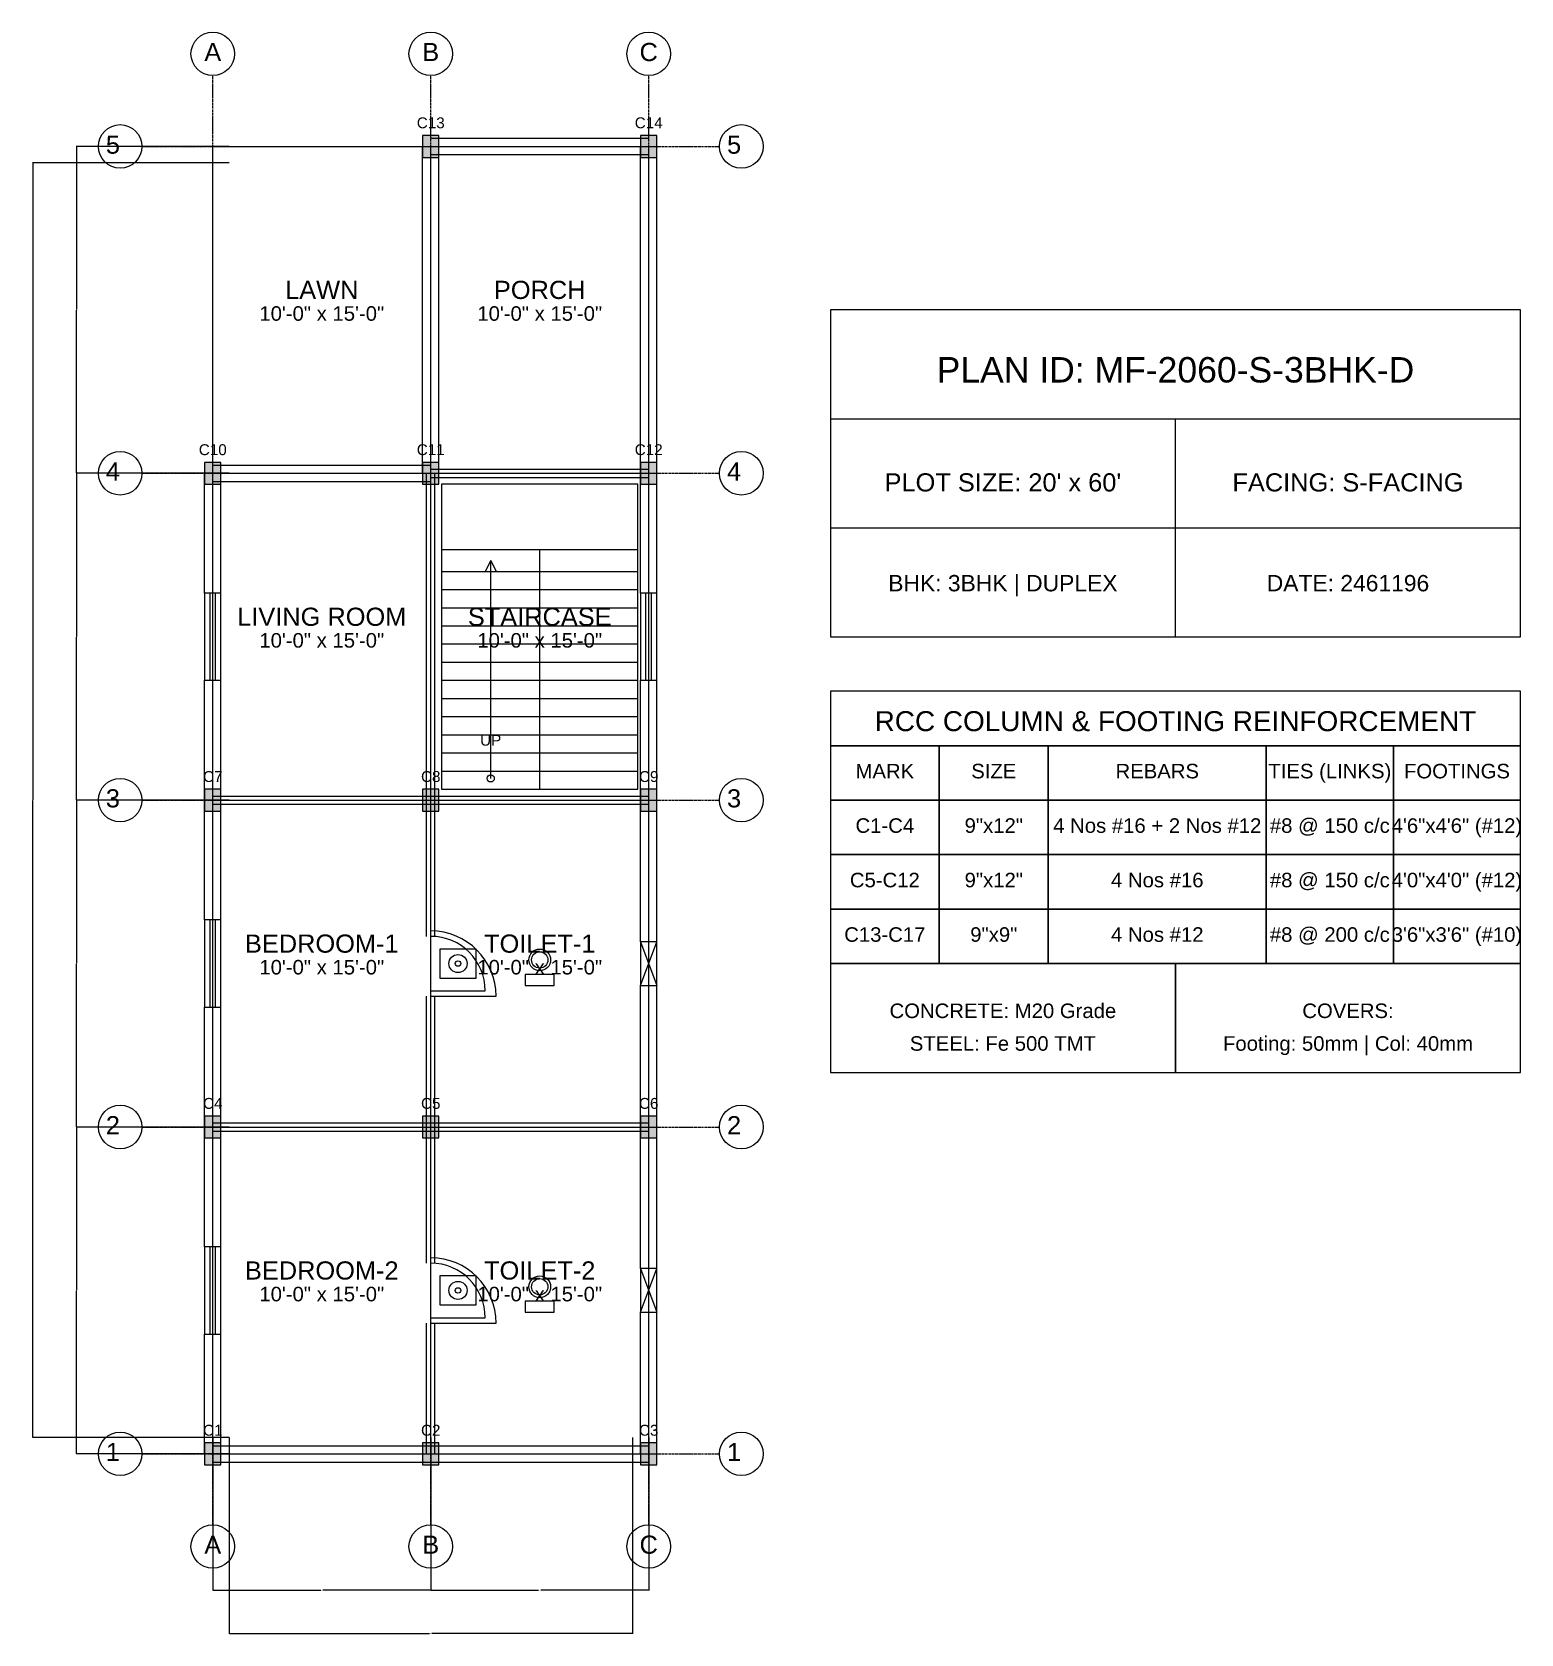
# Model space of a CAD drawing. Header units: inches. Extents: x -134 to 23580, y -99 to 23207.
# Drawn here: x 4900 to 5720, y 19901 to 20783 of the extents above; entities that cross this region are included whole.
import ezdxf
from ezdxf.enums import TextEntityAlignment as Align

# ---------------------------------------------------------------- set-up
doc = ezdxf.new("R2010")
doc.units = ezdxf.units.IN
doc.header["$MEASUREMENT"] = 0
doc.linetypes.add('CENTER', pattern=[2, 1.25, -0.25, 0.25, -0.25])
for name, color, linetype in [('A-COL-HATCH', 251, 'Continuous'), ('A-COLUMN', 1, 'Continuous'), ('A-DIM', 5, 'Continuous'), ('A-DOOR', 30, 'Continuous'), ('A-FIXTURE', 8, 'Continuous'), ('A-STAIR', 6, 'Continuous'), ('A-TEXT', 2, 'Continuous'), ('A-WALL-EXT', 7, 'Continuous'), ('A-WALL-INT', 9, 'Continuous'), ('A-WINDOW', 4, 'Continuous'), ('S-BEAM-FRAMING', 2, 'Continuous'), ('S-BUBBLE', 4, 'Continuous'), ('S-GRID-CENTER', 8, 'CENTER'), ('S-TABLE', 7, 'Continuous'), ('S-TEXT', 3, 'Continuous')]:
    doc.layers.add(name, color=color, linetype=linetype)
doc.styles.get("Standard").update_dxf_attribs({"font": 'arial.ttf'})
doc.dimstyles.get("Standard").update_dxf_attribs({"dimtxt": 0.18, "dimasz": 0.18, "dimexe": 0.18, "dimexo": 0.0625, "dimgap": 0.09, "dimtad": 0, "dimtih": 1, "dimtoh": 1, "dimdec": 4, "dimzin": 0, "dimdsep": 46, "dimtxsty": 'Standard', "dimcen": 0.09, "dimadec": 0, "dimazin": 0, "dimtfac": 1, "dimtdec": 4, "dimtofl": 0, "dimtmove": 0, "dimatfit": 3, "dimfxl": 1, "dimtolj": 1, "dimtzin": 0, "dimarcsym": 0})

# ---------------------------------------------------------------- blocks, each defined once
blk = doc.blocks.new('*D716')
at = {"layer": 'A-DIM', "color": 0, "lineweight": -2, "transparency": 16777216}
for p, q in [((5000, 20008.94), (5000, 19924.82)), ((5120, 20008.94), (5120, 19924.82)), ((5000.18, 19925), (5059.41, 19925)), ((5119.82, 19925), (5060.59, 19925))]:
    blk.add_line(p, q, dxfattribs=at)
at = {"layer": 'A-DIM', "color": 0, "transparency": 16777216}
for points in [[(5000.18, 19925.03), (5000.18, 19924.97), (5000, 19925)], [(5119.82, 19925.03), (5119.82, 19924.97), (5120, 19925)]]:
    blk.add_solid(points, dxfattribs=at)
at = {"layer": 'Defpoints', "color": 0, "transparency": 16777216}
for p in [(5000, 20009), (5120, 20009), (5120, 19925)]:
    blk.add_point(p, dxfattribs=at)
at = {"layer": 'A-DIM', "color": 0, "transparency": 16777216, "insert": (5060, 19925), "char_height": 0.18, "attachment_point": 5}
blk.add_mtext('\\A1;120.0000', dxfattribs=at)
blk = doc.blocks.new('*D717')
at = {"layer": 'A-DIM', "color": 0, "lineweight": -2, "transparency": 16777216}
for p, q in [((5120, 20008.94), (5120, 19924.82)), ((5240, 20008.94), (5240, 19924.82)), ((5120.18, 19925), (5179.41, 19925)), ((5239.82, 19925), (5180.59, 19925))]:
    blk.add_line(p, q, dxfattribs=at)
at = {"layer": 'A-DIM', "color": 0, "transparency": 16777216}
for points in [[(5120.18, 19925.03), (5120.18, 19924.97), (5120, 19925)], [(5239.82, 19925.03), (5239.82, 19924.97), (5240, 19925)]]:
    blk.add_solid(points, dxfattribs=at)
at = {"layer": 'Defpoints', "color": 0, "transparency": 16777216}
for p in [(5120, 20009), (5240, 20009), (5240, 19925)]:
    blk.add_point(p, dxfattribs=at)
at = {"layer": 'A-DIM', "color": 0, "transparency": 16777216, "insert": (5180, 19925), "char_height": 0.18, "attachment_point": 5}
blk.add_mtext('\\A1;120.0000', dxfattribs=at)
blk = doc.blocks.new('*D718')
at = {"layer": 'A-DIM', "color": 0, "lineweight": -2, "transparency": 16777216}
for p, q in [((5009, 20008.94), (5009, 19900.82)), ((5231, 20008.94), (5231, 19900.82)), ((5009.18, 19901), (5119.4, 19901)), ((5230.82, 19901), (5120.6, 19901))]:
    blk.add_line(p, q, dxfattribs=at)
at = {"layer": 'A-DIM', "color": 0, "transparency": 16777216}
for points in [[(5009.18, 19901.03), (5009.18, 19900.97), (5009, 19901)], [(5230.82, 19901.03), (5230.82, 19900.97), (5231, 19901)]]:
    blk.add_solid(points, dxfattribs=at)
at = {"layer": 'Defpoints', "color": 0, "transparency": 16777216}
for p in [(5009, 20009), (5231, 20009), (5231, 19901)]:
    blk.add_point(p, dxfattribs=at)
at = {"layer": 'A-DIM', "color": 0, "transparency": 16777216, "insert": (5120, 19901), "char_height": 0.18, "attachment_point": 5}
blk.add_mtext('\\A1;222.0000', dxfattribs=at)
blk = doc.blocks.new('*D719')
at = {"layer": 'A-DIM', "color": 0, "lineweight": -2, "transparency": 16777216}
for p, q in [((5008.94, 20180), (4924.82, 20180)), ((4925, 20179.82), (4925, 20090.18)), ((4925, 20000.18), (4925, 20089.82)), ((5008.94, 20000), (4924.82, 20000))]:
    blk.add_line(p, q, dxfattribs=at)
at = {"layer": 'A-DIM', "color": 0, "transparency": 16777216}
for points in [[(4924.97, 20179.82), (4925.03, 20179.82), (4925, 20180)], [(4924.97, 20000.18), (4925.03, 20000.18), (4925, 20000)]]:
    blk.add_solid(points, dxfattribs=at)
at = {"layer": 'Defpoints', "color": 0, "transparency": 16777216}
for p in [(4925, 20180), (5009, 20180), (5009, 20000)]:
    blk.add_point(p, dxfattribs=at)
at = {"layer": 'A-DIM', "color": 0, "transparency": 16777216, "insert": (4925, 20090), "char_height": 0.18, "attachment_point": 5}
blk.add_mtext('\\A1;180.0000', dxfattribs=at)
blk = doc.blocks.new('*D720')
at = {"layer": 'A-DIM', "color": 0, "lineweight": -2, "transparency": 16777216}
for p, q in [((5008.94, 20360), (4924.82, 20360)), ((4925, 20359.82), (4925, 20270.18)), ((4925, 20180.18), (4925, 20269.82)), ((5008.94, 20180), (4924.82, 20180))]:
    blk.add_line(p, q, dxfattribs=at)
at = {"layer": 'A-DIM', "color": 0, "transparency": 16777216}
for points in [[(4924.97, 20359.82), (4925.03, 20359.82), (4925, 20360)], [(4924.97, 20180.18), (4925.03, 20180.18), (4925, 20180)]]:
    blk.add_solid(points, dxfattribs=at)
at = {"layer": 'Defpoints', "color": 0, "transparency": 16777216}
for p in [(4925, 20360), (5009, 20360), (5009, 20180)]:
    blk.add_point(p, dxfattribs=at)
at = {"layer": 'A-DIM', "color": 0, "transparency": 16777216, "insert": (4925, 20270), "char_height": 0.18, "attachment_point": 5}
blk.add_mtext('\\A1;180.0000', dxfattribs=at)
blk = doc.blocks.new('*D721')
at = {"layer": 'A-DIM', "color": 0, "lineweight": -2, "transparency": 16777216}
for p, q in [((5008.94, 20540), (4924.82, 20540)), ((4925, 20539.82), (4925, 20450.18)), ((4925, 20360.18), (4925, 20449.82)), ((5008.94, 20360), (4924.82, 20360))]:
    blk.add_line(p, q, dxfattribs=at)
at = {"layer": 'A-DIM', "color": 0, "transparency": 16777216}
for points in [[(4924.97, 20539.82), (4925.03, 20539.82), (4925, 20540)], [(4924.97, 20360.18), (4925.03, 20360.18), (4925, 20360)]]:
    blk.add_solid(points, dxfattribs=at)
at = {"layer": 'Defpoints', "color": 0, "transparency": 16777216}
for p in [(4925, 20540), (5009, 20540), (5009, 20360)]:
    blk.add_point(p, dxfattribs=at)
at = {"layer": 'A-DIM', "color": 0, "transparency": 16777216, "insert": (4925, 20450), "char_height": 0.18, "attachment_point": 5}
blk.add_mtext('\\A1;180.0000', dxfattribs=at)
blk = doc.blocks.new('*D722')
at = {"layer": 'A-DIM', "color": 0, "lineweight": -2, "transparency": 16777216}
for p, q in [((5008.94, 20720), (4924.82, 20720)), ((4925, 20719.82), (4925, 20630.18)), ((4925, 20540.18), (4925, 20629.82)), ((5008.94, 20540), (4924.82, 20540))]:
    blk.add_line(p, q, dxfattribs=at)
at = {"layer": 'A-DIM', "color": 0, "transparency": 16777216}
for points in [[(4924.97, 20719.82), (4925.03, 20719.82), (4925, 20720)], [(4924.97, 20540.18), (4925.03, 20540.18), (4925, 20540)]]:
    blk.add_solid(points, dxfattribs=at)
at = {"layer": 'Defpoints', "color": 0, "transparency": 16777216}
for p in [(4925, 20720), (5009, 20720), (5009, 20540)]:
    blk.add_point(p, dxfattribs=at)
at = {"layer": 'A-DIM', "color": 0, "transparency": 16777216, "insert": (4925, 20630), "char_height": 0.18, "attachment_point": 5}
blk.add_mtext('\\A1;180.0000', dxfattribs=at)
blk = doc.blocks.new('*D723')
at = {"layer": 'A-DIM', "color": 0, "lineweight": -2, "transparency": 16777216}
for p, q in [((5008.94, 20711), (4900.82, 20711)), ((4901, 20710.82), (4901, 20360.18)), ((4901, 20009.18), (4901, 20359.82)), ((5008.94, 20009), (4900.82, 20009))]:
    blk.add_line(p, q, dxfattribs=at)
at = {"layer": 'A-DIM', "color": 0, "transparency": 16777216}
for points in [[(4900.97, 20710.82), (4901.03, 20710.82), (4901, 20711)], [(4900.97, 20009.18), (4901.03, 20009.18), (4901, 20009)]]:
    blk.add_solid(points, dxfattribs=at)
at = {"layer": 'Defpoints', "color": 0, "transparency": 16777216}
for p in [(4901, 20711), (5009, 20711), (5009, 20009)]:
    blk.add_point(p, dxfattribs=at)
at = {"layer": 'A-DIM', "color": 0, "transparency": 16777216, "insert": (4901, 20360), "char_height": 0.18, "attachment_point": 5}
blk.add_mtext('\\A1;702.0000', dxfattribs=at)

msp = doc.modelspace()

# ---------------------------------------------------------------- linework, layer by layer
at = {"layer": 'A-COL-HATCH'}
for points in [[(5115.5, 20714), (5124.5, 20714), (5115.5, 20726), (5124.5, 20726)], [(5235.5, 20714), (5244.5, 20714), (5235.5, 20726), (5244.5, 20726)], [(4995.5, 20534), (5004.5, 20534), (4995.5, 20546), (5004.5, 20546)], [(5115.5, 20534), (5124.5, 20534), (5115.5, 20546), (5124.5, 20546)], [(5235.5, 20534), (5244.5, 20534), (5235.5, 20546), (5244.5, 20546)], [(4995.5, 20354), (5004.5, 20354), (4995.5, 20366), (5004.5, 20366)], [(5115.5, 20354), (5124.5, 20354), (5115.5, 20366), (5124.5, 20366)], [(5235.5, 20354), (5244.5, 20354), (5235.5, 20366), (5244.5, 20366)], [(4995.5, 20174), (5004.5, 20174), (4995.5, 20186), (5004.5, 20186)], [(5115.5, 20174), (5124.5, 20174), (5115.5, 20186), (5124.5, 20186)], [(5235.5, 20174), (5244.5, 20174), (5235.5, 20186), (5244.5, 20186)], [(4995.5, 19994), (5004.5, 19994), (4995.5, 20006), (5004.5, 20006)], [(5115.5, 19994), (5124.5, 19994), (5115.5, 20006), (5124.5, 20006)], [(5235.5, 19994), (5244.5, 19994), (5235.5, 20006), (5244.5, 20006)]]:
    msp.add_solid(points, dxfattribs=at)
at = {"layer": 'A-COLUMN'}
for points in [[(5115.5, 20714), (5124.5, 20714), (5124.5, 20726), (5115.5, 20726)], [(5235.5, 20714), (5244.5, 20714), (5244.5, 20726), (5235.5, 20726)], [(4995.5, 20534), (5004.5, 20534), (5004.5, 20546), (4995.5, 20546)], [(5115.5, 20534), (5124.5, 20534), (5124.5, 20546), (5115.5, 20546)], [(5235.5, 20534), (5244.5, 20534), (5244.5, 20546), (5235.5, 20546)], [(4995.5, 20354), (5004.5, 20354), (5004.5, 20366), (4995.5, 20366)], [(5115.5, 20354), (5124.5, 20354), (5124.5, 20366), (5115.5, 20366)], [(5235.5, 20354), (5244.5, 20354), (5244.5, 20366), (5235.5, 20366)], [(4995.5, 20174), (5004.5, 20174), (5004.5, 20186), (4995.5, 20186)], [(5115.5, 20174), (5124.5, 20174), (5124.5, 20186), (5115.5, 20186)], [(5235.5, 20174), (5244.5, 20174), (5244.5, 20186), (5235.5, 20186)], [(4995.5, 19994), (5004.5, 19994), (5004.5, 20006), (4995.5, 20006)], [(5115.5, 19994), (5124.5, 19994), (5124.5, 20006), (5115.5, 20006)], [(5235.5, 19994), (5244.5, 19994), (5244.5, 20006), (5235.5, 20006)]]:
    msp.add_lwpolyline(points, close=True, dxfattribs=at)
at = {"layer": 'A-DOOR'}
for p, q in [((5120, 20255), (5150, 20255)), ((5120, 20252), (5156, 20252)), ((5120, 20075), (5150, 20075)), ((5120, 20072), (5156, 20072))]:
    msp.add_line(p, q, dxfattribs=at)
for centre, radius in [((5120, 20252), 36), ((5120, 20255), 30), ((5120, 20072), 36), ((5120, 20075), 30)]:
    msp.add_arc(centre, radius, 0, 90, dxfattribs=at)
at = {"layer": 'A-FIXTURE'}
for points in [[(5125, 20262), (5145, 20262), (5145, 20278), (5125, 20278)], [(5172, 20258), (5188, 20258), (5188, 20264), (5172, 20264)], [(5125, 20082), (5145, 20082), (5145, 20098), (5125, 20098)], [(5172, 20078), (5188, 20078), (5188, 20084), (5172, 20084)]]:
    msp.add_lwpolyline(points, close=True, dxfattribs=at)
for centre, radius in [((5135, 20270), 5), ((5180, 20272), 6), ((5180, 20272), 4.5), ((5135, 20270), 1.5), ((5180, 20092), 6), ((5180, 20092), 4.5), ((5135, 20090), 5), ((5135, 20090), 1.5)]:
    msp.add_circle(centre, radius, dxfattribs=at)
at = {"layer": 'A-STAIR'}
for p, q in [((5126, 20498), (5234, 20498)), ((5180, 20366), (5180, 20498)), ((5126, 20486), (5180, 20486)), ((5153, 20492), (5150, 20486)), ((5153, 20372), (5153, 20492)), ((5153, 20492), (5156, 20486)), ((5180, 20486), (5234, 20486)), ((5126, 20476), (5180, 20476)), ((5180, 20476), (5234, 20476)), ((5126, 20466), (5180, 20466)), ((5180, 20466), (5234, 20466)), ((5126, 20456), (5180, 20456)), ((5180, 20456), (5234, 20456)), ((5126, 20446), (5180, 20446)), ((5180, 20446), (5234, 20446)), ((5126, 20436), (5180, 20436)), ((5180, 20436), (5234, 20436)), ((5126, 20426), (5180, 20426)), ((5180, 20426), (5234, 20426)), ((5126, 20416), (5180, 20416)), ((5180, 20416), (5234, 20416)), ((5126, 20406), (5180, 20406)), ((5180, 20406), (5234, 20406)), ((5126, 20396), (5180, 20396)), ((5180, 20396), (5234, 20396)), ((5126, 20386), (5180, 20386)), ((5180, 20386), (5234, 20386)), ((5126, 20376), (5180, 20376)), ((5180, 20376), (5234, 20376))]:
    msp.add_line(p, q, dxfattribs=at)
msp.add_lwpolyline([(5126, 20366), (5234, 20366), (5234, 20534), (5126, 20534)], close=True, dxfattribs=at)
msp.add_circle((5153, 20372), 2, dxfattribs=at)
at = {"layer": 'A-WALL-EXT'}
for p, q in [((5120, 20724.5), (5240, 20724.5)), ((5115.5, 20540), (5115.5, 20720)), ((5120, 20715.5), (5240, 20715.5)), ((5124.5, 20540), (5124.5, 20720)), ((5235.5, 20540), (5235.5, 20720)), ((5244.5, 20540), (5244.5, 20720)), ((5340, 20570), (5720, 20570)), ((5530, 20450), (5530, 20570)), ((4995.5, 20474), (4995.5, 20540)), ((5000, 20544.5), (5120, 20544.5)), ((5004.5, 20474), (5004.5, 20540)), ((5235.5, 20474), (5235.5, 20540)), ((5244.5, 20474), (5244.5, 20540)), ((5000, 20535.5), (5120, 20535.5)), ((5340, 20510), (5720, 20510)), ((4995.5, 20360), (4995.5, 20426)), ((5004.5, 20360), (5004.5, 20426)), ((5235.5, 20360), (5235.5, 20426)), ((5244.5, 20360), (5244.5, 20426)), ((4995.5, 20294), (4995.5, 20360)), ((5004.5, 20294), (5004.5, 20360)), ((5235.5, 20282), (5235.5, 20360)), ((5244.5, 20282), (5244.5, 20360)), ((5235.5, 20180), (5235.5, 20258)), ((5244.5, 20180), (5244.5, 20258)), ((4995.5, 20180), (4995.5, 20246)), ((5004.5, 20180), (5004.5, 20246)), ((4995.5, 20114), (4995.5, 20180)), ((5004.5, 20114), (5004.5, 20180)), ((5235.5, 20102), (5235.5, 20180)), ((5244.5, 20102), (5244.5, 20180)), ((5235.5, 20000), (5235.5, 20078)), ((5244.5, 20000), (5244.5, 20078)), ((4995.5, 20000), (4995.5, 20066)), ((5004.5, 20000), (5004.5, 20066)), ((5000, 20004.5), (5120, 20004.5)), ((5120, 20004.5), (5240, 20004.5)), ((5000, 19995.5), (5120, 19995.5)), ((5120, 19995.5), (5240, 19995.5))]:
    msp.add_line(p, q, dxfattribs=at)
msp.add_lwpolyline([(5340, 20450), (5720, 20450), (5720, 20630), (5340, 20630)], close=True, dxfattribs=at)
at = {"layer": 'A-WALL-INT'}
for p, q in [((5117.75, 20360), (5117.75, 20540)), ((5120, 20542.25), (5240, 20542.25)), ((5120, 20537.75), (5240, 20537.75)), ((5122.25, 20360), (5122.25, 20540)), ((5000, 20362.25), (5120, 20362.25)), ((5120, 20362.25), (5240, 20362.25)), ((5000, 20357.75), (5120, 20357.75)), ((5117.75, 20285), (5117.75, 20360)), ((5120, 20357.75), (5240, 20357.75)), ((5122.25, 20285), (5122.25, 20360)), ((5117.75, 20180), (5117.75, 20252)), ((5122.25, 20180), (5122.25, 20252)), ((5000, 20182.25), (5120, 20182.25)), ((5000, 20177.75), (5120, 20177.75)), ((5117.75, 20105), (5117.75, 20180)), ((5120, 20182.25), (5240, 20182.25)), ((5120, 20177.75), (5240, 20177.75)), ((5122.25, 20105), (5122.25, 20180)), ((5117.75, 20000), (5117.75, 20072)), ((5122.25, 20000), (5122.25, 20072))]:
    msp.add_line(p, q, dxfattribs=at)
at = {"layer": 'A-WINDOW'}
for p, q in [((4998.5, 20426), (4998.5, 20474)), ((5001.5, 20426), (5001.5, 20474)), ((5238.5, 20426), (5238.5, 20474)), ((5241.5, 20426), (5241.5, 20474)), ((4998.5, 20246), (4998.5, 20294)), ((5001.5, 20246), (5001.5, 20294)), ((5235.5, 20258), (5244.5, 20282)), ((5235.5, 20282), (5244.5, 20258)), ((4998.5, 20066), (4998.5, 20114)), ((5001.5, 20066), (5001.5, 20114)), ((5235.5, 20078), (5244.5, 20102)), ((5235.5, 20102), (5244.5, 20078))]:
    msp.add_line(p, q, dxfattribs=at)
for points in [[(4995.5, 20426), (5004.5, 20426), (5004.5, 20474), (4995.5, 20474)], [(5235.5, 20426), (5244.5, 20426), (5244.5, 20474), (5235.5, 20474)], [(4995.5, 20246), (5004.5, 20246), (5004.5, 20294), (4995.5, 20294)], [(5235.5, 20258), (5244.5, 20258), (5244.5, 20282), (5235.5, 20282)], [(4995.5, 20066), (5004.5, 20066), (5004.5, 20114), (4995.5, 20114)], [(5235.5, 20078), (5244.5, 20078), (5244.5, 20102), (5235.5, 20102)]]:
    msp.add_lwpolyline(points, close=True, dxfattribs=at)
at = {"layer": 'S-BEAM-FRAMING'}
for p, q in [((5000, 20000), (5000, 20720)), ((5000, 20720), (5240, 20720)), ((5120, 20000), (5120, 20720)), ((5240, 20000), (5240, 20720)), ((5000, 20540), (5240, 20540)), ((5000, 20360), (5240, 20360)), ((5000, 20180), (5240, 20180)), ((5000, 20000), (5240, 20000))]:
    msp.add_line(p, q, dxfattribs=at)
at = {"layer": 'S-BUBBLE'}
for centre in [(5000, 20771), (5120, 20771), (5240, 20771), (4949, 20720), (5291, 20720), (4949, 20540), (5291, 20540), (4949, 20360), (5291, 20360), (4949, 20180), (5291, 20180), (4949, 20000), (5291, 20000), (5000, 19949), (5120, 19949), (5240, 19949)]:
    msp.add_circle(centre, 12, dxfattribs=at)
at = {"layer": 'S-GRID-CENTER'}
for p, q in [((5000, 19961), (5000, 20759)), ((5120, 19961), (5120, 20759)), ((5240, 19961), (5240, 20759)), ((4961, 20720), (5279, 20720)), ((4961, 20540), (5279, 20540)), ((4961, 20360), (5279, 20360)), ((4961, 20180), (5279, 20180)), ((4961, 20000), (5279, 20000))]:
    msp.add_line(p, q, dxfattribs=at)
at = {"layer": 'S-TABLE'}
for points in [[(5340, 20390), (5720, 20390), (5720, 20420), (5340, 20420)], [(5340, 20360), (5400, 20360), (5400, 20390), (5340, 20390)], [(5400, 20360), (5460, 20360), (5460, 20390), (5400, 20390)], [(5460, 20360), (5580, 20360), (5580, 20390), (5460, 20390)], [(5580, 20360), (5650, 20360), (5650, 20390), (5580, 20390)], [(5650, 20360), (5720, 20360), (5720, 20390), (5650, 20390)], [(5340, 20330), (5400, 20330), (5400, 20360), (5340, 20360)], [(5400, 20330), (5460, 20330), (5460, 20360), (5400, 20360)], [(5460, 20330), (5580, 20330), (5580, 20360), (5460, 20360)], [(5580, 20330), (5650, 20330), (5650, 20360), (5580, 20360)], [(5650, 20330), (5720, 20330), (5720, 20360), (5650, 20360)], [(5340, 20300), (5400, 20300), (5400, 20330), (5340, 20330)], [(5400, 20300), (5460, 20300), (5460, 20330), (5400, 20330)], [(5460, 20300), (5580, 20300), (5580, 20330), (5460, 20330)], [(5580, 20300), (5650, 20300), (5650, 20330), (5580, 20330)], [(5650, 20300), (5720, 20300), (5720, 20330), (5650, 20330)], [(5340, 20270), (5400, 20270), (5400, 20300), (5340, 20300)], [(5400, 20270), (5460, 20270), (5460, 20300), (5400, 20300)], [(5460, 20270), (5580, 20270), (5580, 20300), (5460, 20300)], [(5580, 20270), (5650, 20270), (5650, 20300), (5580, 20300)], [(5650, 20270), (5720, 20270), (5720, 20300), (5650, 20300)], [(5340, 20210), (5530, 20210), (5530, 20270), (5340, 20270)], [(5530, 20210), (5720, 20210), (5720, 20270), (5530, 20270)]]:
    msp.add_lwpolyline(points, close=True, dxfattribs=at)

# ---------------------------------------------------------------- texts
at = {"layer": 'A-TEXT'}
for s, height, p in [('C13', 6, (5120, 20730)), ('C14', 6, (5240, 20730)), ('LAWN', 10, (5060, 20636)), ('PORCH', 10, (5180, 20636)), ('10\'-0" x 15\'-0"', 8, (5060, 20624)), ('10\'-0" x 15\'-0"', 8, (5180, 20624)), ('PLAN ID: MF-2060-S-3BHK-D', 14, (5530, 20590)), ('C10', 6, (5000, 20550)), ('C11', 6, (5120, 20550)), ('C12', 6, (5240, 20550)), ("PLOT SIZE: 20' x 60'", 10, (5435, 20530)), ('FACING: S-FACING', 10, (5625, 20530)), ('BHK: 3BHK | DUPLEX', 9, (5435, 20475)), ('DATE: 2461196', 9, (5625, 20475)), ('LIVING ROOM', 10, (5060, 20456)), ('STAIRCASE', 10, (5180, 20456)), ('10\'-0" x 15\'-0"', 8, (5060, 20444)), ('10\'-0" x 15\'-0"', 8, (5180, 20444)), ('UP', 6, (5153, 20390)), ('C7', 6, (5000, 20370)), ('C8', 6, (5120, 20370)), ('C9', 6, (5240, 20370)), ('BEDROOM-1', 10, (5060, 20276)), ('TOILET-1', 10, (5180, 20276)), ('10\'-0" x 15\'-0"', 8, (5060, 20264)), ('10\'-0" x 15\'-0"', 8, (5180, 20264)), ('C4', 6, (5000, 20190)), ('C5', 6, (5120, 20190)), ('C6', 6, (5240, 20190)), ('BEDROOM-2', 10, (5060, 20096)), ('TOILET-2', 10, (5180, 20096)), ('10\'-0" x 15\'-0"', 8, (5060, 20084)), ('10\'-0" x 15\'-0"', 8, (5180, 20084)), ('C1', 6, (5000, 20010)), ('C2', 6, (5120, 20010)), ('C3', 6, (5240, 20010))]:
    msp.add_text(s, height=height, dxfattribs=at).set_placement(p, align=Align.CENTER)
at = {"layer": 'S-TEXT'}
for s, height, p in [('A', 10, (5000, 20767)), ('B', 10, (5120, 20767)), ('C', 10, (5240, 20767)), ('5', 10, (4945, 20716)), ('5', 10, (5287, 20716)), ('4', 10, (4945, 20536)), ('4', 10, (5287, 20536)), ('RCC COLUMN & FOOTING REINFORCEMENT', 11, (5530, 20398)), ('MARK', 8, (5370, 20372)), ('SIZE', 8, (5430, 20372)), ('REBARS', 8, (5520, 20372)), ('TIES (LINKS)', 8, (5615, 20372)), ('FOOTINGS', 8, (5685, 20372)), ('3', 10, (4945, 20356)), ('3', 10, (5287, 20356)), ('C1-C4', 8, (5370, 20342)), ('9"x12"', 8, (5430, 20342)), ('4 Nos #16 + 2 Nos #12', 8, (5520, 20342)), ('#8 @ 150 c/c', 8, (5615, 20342)), ('4\'6"x4\'6" (#12)', 8, (5685, 20342)), ('C5-C12', 8, (5370, 20312)), ('9"x12"', 8, (5430, 20312)), ('4 Nos #16', 8, (5520, 20312)), ('#8 @ 150 c/c', 8, (5615, 20312)), ('4\'0"x4\'0" (#12)', 8, (5685, 20312)), ('#8 @ 200 c/c', 8, (5615, 20282)), ('3\'6"x3\'6" (#10)', 8, (5685, 20282)), ('C13-C17', 8, (5370, 20282)), ('9"x9"', 8, (5430, 20282)), ('4 Nos #12', 8, (5520, 20282)), ('CONCRETE: M20 Grade', 8, (5435, 20240)), ('COVERS:', 8, (5625, 20240)), ('STEEL: Fe 500 TMT', 8, (5435, 20222)), ('Footing: 50mm | Col: 40mm', 8, (5625, 20222)), ('2', 10, (4945, 20176)), ('2', 10, (5287, 20176)), ('1', 10, (4945, 19996)), ('1', 10, (5287, 19996)), ('A', 10, (5000, 19945)), ('B', 10, (5120, 19945)), ('C', 10, (5240, 19945))]:
    msp.add_text(s, height=height, dxfattribs=at).set_placement(p, align=Align.CENTER)

# ---------------------------------------------------------------- dimensions: what is measured, and where the dimension line sits
at = {"layer": 'A-DIM'}
for base, p1, p2, picture, middle in [((4925, 20720), (5009, 20540), (5009, 20720), '*D722', (4925, 20630)), ((4901, 20711), (5009, 20009), (5009, 20711), '*D723', (4901, 20360)), ((4925, 20540), (5009, 20360), (5009, 20540), '*D721', (4925, 20450)), ((4925, 20360), (5009, 20180), (5009, 20360), '*D720', (4925, 20270)), ((4925, 20180), (5009, 20000), (5009, 20180), '*D719', (4925, 20090))]:
    dim = msp.add_linear_dim(base=base, p1=p1, p2=p2, angle=90, dimstyle='Standard', dxfattribs=at)
    dim.commit()
    dim.dimension.update_dxf_attribs({"geometry": picture, "text_midpoint": middle})
for base, p1, p2, picture, middle in [((5120, 19925), (5000, 20009), (5120, 20009), '*D716', (5060, 19925)), ((5231, 19901), (5009, 20009), (5231, 20009), '*D718', (5120, 19901)), ((5240, 19925), (5120, 20009), (5240, 20009), '*D717', (5180, 19925))]:
    dim = msp.add_linear_dim(base=base, p1=p1, p2=p2, dimstyle='Standard', dxfattribs=at)
    dim.commit()
    dim.dimension.update_dxf_attribs({"geometry": picture, "text_midpoint": middle})

doc.saveas('drawing.dxf')
